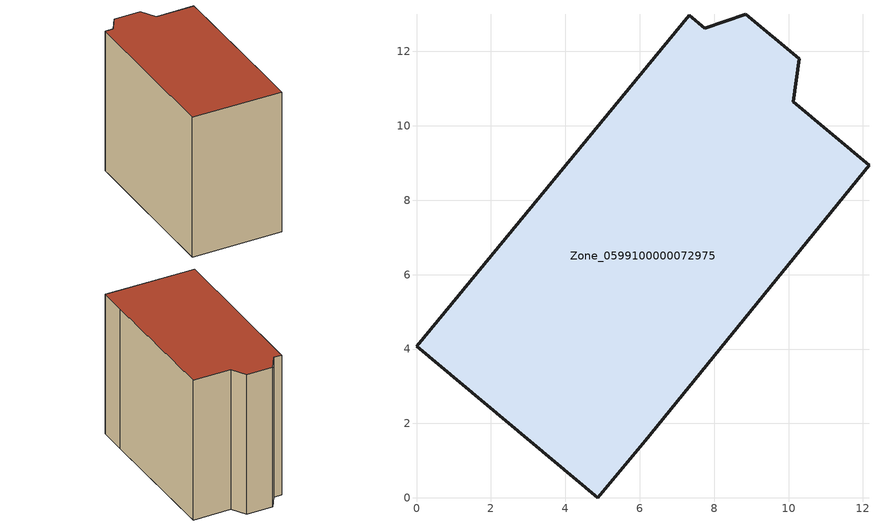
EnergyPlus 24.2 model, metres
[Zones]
Zone_0599100000072975
 floor ground (C_G): 7.74,12.62 8.85,13 10.29,11.8 10.12,10.64 12.16,8.94 6.15,1.54 4.87,0 0,4.08 7.33,12.97 z0
 wall outside (C_F): 7.74,12.62 7.33,12.97 0,4.08 4.87,0 6.15,1.54 12.16,8.94 10.12,10.64 10.29,11.8 8.85,13 7.74,12.62 z0:10.4
 roof outside (C_R): 8.85,13 7.74,12.62 7.33,12.97 0,4.08 4.87,0 6.15,1.54 12.16,8.94 10.12,10.64 10.29,11.8 z10.4
[BUILDING]
Pand.0599100000072975: North Axis=0; Terrain=City; Loads Convergence Tolerance Value=0.04; Temperature Convergence Tolerance Value=0.4; Solar Distribution=FullExterior; Maximum Number of Warmup Days=25; Minimum Number of Warmup Days=1
[Site:Location]
Rotterdam.The.Hague.AP_ZH_NLD Design_Conditions: Latitude=51.96; Longitude=4.45; Time Zone=1; Elevation=-4.5
[SITE:GROUNDTEMPERATURE:BUILDINGSURFACE]
18, 18, 18, 18, 18, 18, 18, 18, 18, 18, 18, 18
[MATERIAL] Thermal Absorptance=0.9; Solar Absorptance=0.7; Visible Absorptance=0.7
Name | Roughness | Thickness | Conductivity | Density | Specific Heat
G.TI.1946 | MediumSmooth | 0.15 | 1 | 540 | 1210
F.TI.1946 | Rough | 0.3 | 0.857143 | 1920 | 840
R.TI.1946 | MediumRough | 0.2 | 0.1 | 1500 | 1000
[CONSTRUCTION]
C_G: G.TI.1946
C_F: F.TI.1946
C_R: R.TI.1946
[ZONE]
Zone_0599100000072975: Type=1; Multiplier=1; Ceiling Height=Autocalculate; Volume=Autocalculate; Floor Area=autocalculate; Part of Total Floor Area=Yes
[ZONEINFILTRATION:DESIGNFLOWRATE]
Infil_Zone_0599100000072975: Zone or ZoneList or Space or SpaceList=Zone_0599100000072975; Schedule=AlwaysOn; Design Flow Rate Calculation Method=Flow/Area; Flow Rate per Floor Area=0.003; Constant Term Coefficient=1; Temperature Term Coefficient=0; Velocity Term Coefficient=0; Velocity Squared Term Coefficient=0
[HVACTEMPLATE:ZONE:IDEALLOADSAIRSYSTEM]
Zone_0599100000072975: Maximum Heating Supply Air Temperature=50; Minimum Cooling Supply Air Temperature=13; Maximum Heating Supply Air Humidity Ratio=0.0156; Minimum Cooling Supply Air Humidity Ratio=0.0077; Heating Limit=NoLimit; Cooling Limit=NoLimit; Dehumidification Control Type=ConstantSensibleHeatRatio; Cooling Sensible Heat Ratio=0.7; Dehumidification Setpoint=60; Humidification Control Type=None; Humidification Setpoint=30; Outdoor Air Method=None; Outdoor Air Flow Rate per Person=0.00944; Outdoor Air Flow Rate per Zone Floor Area=0; Outdoor Air Flow Rate per Zone=0; Demand Controlled Ventilation Type=None; Outdoor Air Economizer Type=NoEconomizer; Heat Recovery Type=None; Sensible Heat Recovery Effectiveness=0.7; Latent Heat Recovery Effectiveness=0.65
[ZONECONTROL:THERMOSTAT]
ThermostatControl_Zone_0599100000072975: Zone or ZoneList=Zone_0599100000072975; Control Type Schedule=DualSetpointControlType; Control 1=Thermostat_Zone_0599100000072975; Temperature Difference Between Cutout And Setpoint=0
[THERMOSTATSETPOINT:DUALSETPOINT]
Thermostat_Zone_0599100000072975: Heating Setpoint Temperature Schedule=HeatingSetpoint_Zone_0599100000072975; Cooling Setpoint Temperature Schedule=CoolingSetpoint_Zone_0599100000072975
[SCHEDULE:COMPACT]
HeatingSetpoint_Zone_0599100000072975: Through: 12/31, For: AllDays, Until: 24:00, 21
CoolingSetpoint_Zone_0599100000072975: Through: 12/31, For: AllDays, Until: 24:00, 24
DualSetpointControlType: Through: 12/31, For: AllDays, Until: 24:00, 4
AlwaysOn: Through: 12/31, For: AllDays, Until: 24:00, 1
